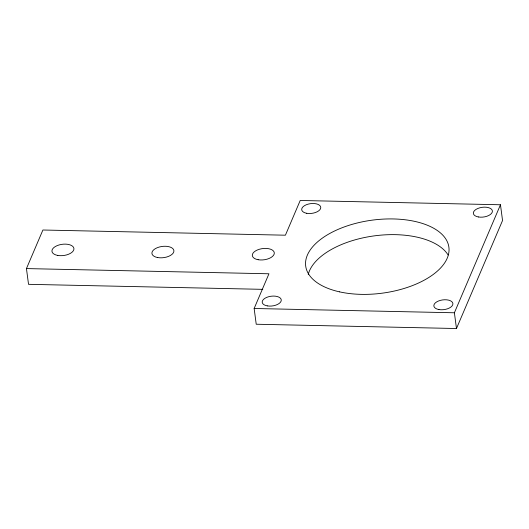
<?xml version="1.0" encoding="UTF-8"?>
<svg xmlns="http://www.w3.org/2000/svg" width="529" height="529" viewBox="0 0 529 529"><rect width="100%" height="100%" fill="white"/><g stroke="black" fill="none" stroke-linecap="round" stroke-linejoin="round"><path stroke-width="0.79" d="M26.45 268.587L42.902 230.009L285.409 235.2L300.214 200.478L500.467 204.763L502.55 220.507L456.474 328.522L256.228 324.237L254.145 308.493L268.95 273.777L26.45 268.587L28.533 284.324L262.787 289.343M456.474 328.522L454.391 312.778L500.467 204.763M254.145 308.493L454.391 312.778M308.248 274.485A72.215 36.858 -7.5 0 1 373.606 235.96A72.215 36.858 -7.5 0 1 448.103 254.991M478.395 216.963A9.601 4.9 -7.5 0 0 492.406 211.064A9.601 4.9 -7.5 0 0 477.806 208.486A9.601 4.9 -7.5 0 0 478.395 216.963M306.754 213.293A9.601 4.9 -7.5 0 0 320.766 207.394A9.601 4.9 -7.5 0 0 306.165 204.816A9.601 4.9 -7.5 0 0 306.754 213.293M267.264 305.881A9.601 4.9 -7.5 0 0 281.269 299.983A9.601 4.9 -7.5 0 0 266.676 297.397A9.601 4.9 -7.5 0 0 267.264 305.881M438.905 309.551A9.601 4.9 -7.5 0 0 452.91 303.653A9.601 4.9 -7.5 0 0 438.316 301.074A9.601 4.9 -7.5 0 0 438.905 309.551M339.578 291.863A72.215 36.858 -7.5 0 0 449.022 250.746A72.215 36.858 -7.5 0 0 343.308 227.278A72.215 36.858 -7.5 0 0 339.578 291.863M258.145 259.719A11.076 5.654 -7.5 0 0 274.306 252.915A11.076 5.654 -7.5 0 0 257.471 249.933A11.076 5.654 -7.5 0 0 258.145 259.719M57.787 255.434A11.076 5.654 -7.5 0 0 73.941 248.623A11.076 5.654 -7.5 0 0 57.099 245.648A11.076 5.654 -7.5 0 0 57.787 255.434M157.642 257.55A11.076 5.654 -7.5 0 0 173.915 250.825A11.076 5.654 -7.5 0 0 157.173 247.744A11.076 5.654 -7.5 0 0 157.642 257.55"/></g></svg>
